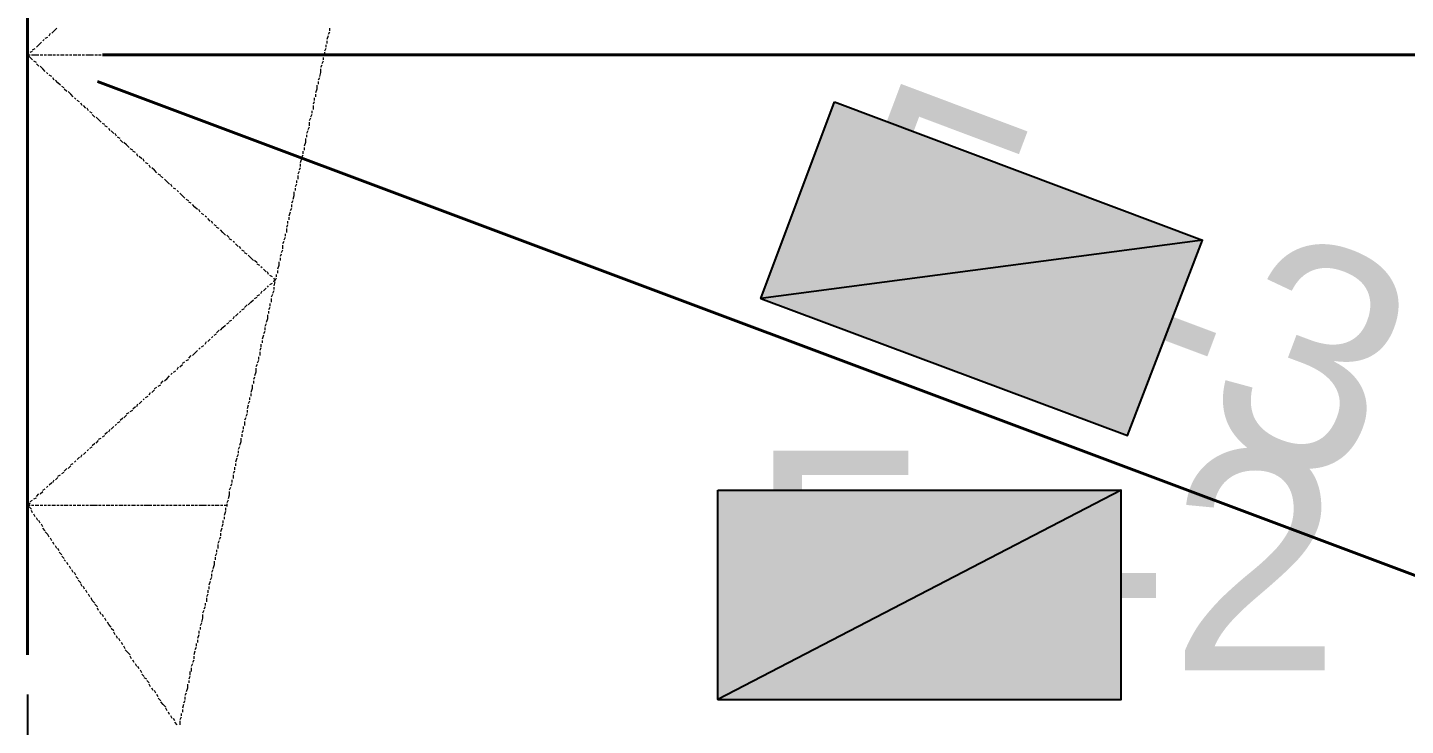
# Model space of a CAD drawing. Extents: x 0 to 604, y 0 to 420.
# Drawn here: x 79.82 to 102.81, y 309.04 to 320.69 of the extents above; entities that cross this region are included whole.
import ezdxf

# ---------------------------------------------------------------- set-up
doc = ezdxf.new("R2010")
doc.units = 0
doc.styles.add('TEYPDFCAD_TEXT', font='arial.ttf')

msp = doc.modelspace()

# ---------------------------------------------------------------- hatches: boundary and pattern name
at = {"true_color": 0xffffff}
h = msp.add_hatch(color=0, dxfattribs=at)
h.paths.add_polyline_path([(93.281, 319.447), (99.42, 317.14), (92.054, 316.166)])
h.paths.add_polyline_path([(99.42, 317.14), (92.054, 316.166), (98.171, 313.88)])
h = msp.add_hatch(color=0, dxfattribs=at)
h.paths.add_polyline_path([(91.334, 312.97), (98.065, 312.97), (91.334, 309.478)])
h.paths.add_polyline_path([(98.065, 312.97), (91.334, 309.478), (98.065, 309.478)])

# ---------------------------------------------------------------- linework, layer by layer
at = {"color": 7, "lineweight": 40}
for p, q in [((79.819, 397.743), (79.819, 310.219)), ((108.564, 320.23), (81.068, 320.23)), ((80.984, 319.786), (108.648, 309.414))]:
    msp.add_line(p, q, dxfattribs=at)
at = {"color": 7, "lineweight": 25}
for p, q in [((79.819, 333.565), (79.819, 313.563)), ((79.819, 312.081), (79.819, 311.065)), ((79.819, 309.562), (79.819, 296.164))]:
    msp.add_line(p, q, dxfattribs=at)
at = {"color": 7, "lineweight": 5}
for p, q in [((79.819, 320.675), (79.819, 320.611)), ((79.819, 320.59), (79.819, 320.548)), ((79.819, 320.527), (79.819, 320.485)), ((79.819, 320.463), (79.819, 320.421)), ((80.073, 320.463), (80.095, 320.485)), ((80.116, 320.506), (80.158, 320.527)), ((80.179, 320.548), (80.2, 320.59)), ((80.222, 320.59), (80.264, 320.633)), ((80.264, 320.633), (80.306, 320.675)), ((84.836, 320.548), (84.815, 320.485)), ((84.815, 320.463), (84.815, 320.421)), ((84.857, 320.611), (84.836, 320.569)), ((84.857, 320.675), (84.857, 320.633)), ((79.819, 320.4), (79.819, 320.336)), ((79.819, 320.315), (79.819, 320.273)), ((79.819, 320.23), (79.841, 320.252)), ((79.819, 320.252), (79.819, 320.209)), ((79.819, 320.23), (79.862, 320.23)), ((79.862, 320.188), (79.819, 320.23)), ((79.862, 320.273), (79.904, 320.294)), ((79.883, 320.23), (79.947, 320.23)), ((79.904, 320.315), (79.947, 320.336)), ((79.947, 320.23), (80.01, 320.23)), ((79.968, 320.358), (80.01, 320.4)), ((80.01, 320.4), (80.052, 320.442)), ((80.031, 320.23), (80.073, 320.23)), ((80.095, 320.23), (80.137, 320.23)), ((80.158, 320.23), (80.222, 320.23)), ((80.243, 320.23), (80.285, 320.23)), ((80.306, 320.23), (80.349, 320.23)), ((80.37, 320.23), (80.433, 320.23)), ((80.454, 320.23), (80.497, 320.23)), ((80.518, 320.23), (80.56, 320.23)), ((80.581, 320.23), (80.645, 320.23)), ((80.666, 320.23), (80.708, 320.23)), ((80.73, 320.23), (80.772, 320.23)), ((80.793, 320.23), (80.857, 320.23)), ((80.857, 320.23), (80.92, 320.23)), ((80.941, 320.23), (80.984, 320.23)), ((81.005, 320.23), (81.047, 320.23)), ((81.068, 320.23), (81.132, 320.23)), ((81.153, 320.23), (81.195, 320.23)), ((81.216, 320.23), (81.259, 320.23)), ((81.28, 320.23), (81.343, 320.23)), ((81.365, 320.23), (81.407, 320.23)), ((81.428, 320.23), (81.47, 320.23)), ((81.492, 320.23), (81.555, 320.23)), ((81.576, 320.23), (81.619, 320.23)), ((81.64, 320.23), (81.682, 320.23)), ((81.703, 320.23), (81.767, 320.23)), ((81.767, 320.23), (81.83, 320.23)), ((81.851, 320.23), (81.894, 320.23)), ((81.915, 320.23), (81.957, 320.23)), ((81.978, 320.23), (82.042, 320.23)), ((82.063, 320.23), (82.105, 320.23)), ((82.127, 320.23), (82.169, 320.23)), ((82.19, 320.23), (82.254, 320.23)), ((82.275, 320.23), (82.317, 320.23)), ((82.338, 320.23), (82.381, 320.23)), ((82.402, 320.23), (82.465, 320.23)), ((82.486, 320.23), (82.529, 320.23)), ((82.55, 320.23), (82.592, 320.23)), ((82.613, 320.23), (82.677, 320.23)), ((82.677, 320.23), (82.74, 320.23)), ((82.762, 320.23), (82.804, 320.23)), ((82.825, 320.23), (82.867, 320.23)), ((82.889, 320.23), (82.952, 320.23)), ((82.973, 320.23), (83.016, 320.23)), ((83.037, 320.23), (83.079, 320.23)), ((83.1, 320.23), (83.164, 320.23)), ((83.185, 320.23), (83.227, 320.23)), ((83.248, 320.23), (83.291, 320.23)), ((83.312, 320.23), (83.375, 320.23)), ((83.397, 320.23), (83.439, 320.23)), ((83.46, 320.23), (83.502, 320.23)), ((83.524, 320.23), (83.587, 320.23)), ((83.587, 320.23), (83.651, 320.23)), ((83.672, 320.23), (83.714, 320.23)), ((83.735, 320.23), (83.778, 320.23)), ((83.799, 320.23), (83.862, 320.23)), ((83.883, 320.23), (83.926, 320.23)), ((83.947, 320.23), (83.989, 320.23)), ((84.01, 320.23), (84.074, 320.23)), ((84.095, 320.23), (84.137, 320.23)), ((84.159, 320.23), (84.201, 320.23)), ((84.222, 320.23), (84.286, 320.23)), ((84.307, 320.23), (84.349, 320.23)), ((84.37, 320.23), (84.413, 320.23)), ((84.434, 320.23), (84.497, 320.23)), ((84.497, 320.23), (84.561, 320.23)), ((84.582, 320.23), (84.624, 320.23)), ((84.645, 320.23), (84.688, 320.23)), ((84.709, 320.23), (84.772, 320.23)), ((84.794, 320.336), (84.772, 320.294)), ((84.772, 320.273), (84.772, 320.209)), ((84.794, 320.4), (84.794, 320.358)), ((79.819, 320.188), (79.819, 320.125)), ((79.819, 320.103), (79.819, 320.061)), ((79.819, 320.04), (79.819, 319.998)), ((79.904, 320.146), (79.862, 320.188)), ((79.968, 320.103), (79.925, 320.125)), ((80.01, 320.04), (79.968, 320.082)), ((80.073, 319.998), (80.031, 320.04)), ((84.73, 320.061), (84.709, 320.019)), ((84.751, 320.125), (84.73, 320.082)), ((84.751, 320.188), (84.751, 320.146)), ((79.819, 319.976), (79.819, 319.913)), ((79.819, 319.892), (79.819, 319.849)), ((79.819, 319.828), (79.819, 319.786)), ((80.116, 319.955), (80.073, 319.998)), ((80.158, 319.913), (80.137, 319.934)), ((80.222, 319.871), (80.179, 319.892)), ((80.264, 319.807), (80.243, 319.849)), ((80.327, 319.765), (80.285, 319.807)), ((84.688, 319.849), (84.667, 319.807)), ((84.667, 319.786), (84.667, 319.744)), ((84.709, 319.934), (84.688, 319.871)), ((84.709, 319.998), (84.709, 319.934)), ((79.819, 319.765), (79.819, 319.701)), ((79.819, 319.68), (79.819, 319.638)), ((79.819, 319.617), (79.819, 319.574)), ((79.819, 319.553), (79.819, 319.511)), ((80.37, 319.723), (80.327, 319.765)), ((80.433, 319.68), (80.391, 319.701)), ((80.476, 319.617), (80.433, 319.659)), ((80.539, 319.574), (80.497, 319.617)), ((80.581, 319.532), (80.539, 319.574)), ((84.645, 319.659), (84.624, 319.596)), ((84.624, 319.574), (84.624, 319.532)), ((84.645, 319.723), (84.645, 319.659)), ((79.819, 319.49), (79.819, 319.426)), ((79.819, 319.405), (79.819, 319.363)), ((79.819, 319.341), (79.819, 319.299)), ((80.624, 319.49), (80.603, 319.511)), ((80.687, 319.447), (80.645, 319.468)), ((80.73, 319.384), (80.708, 319.426)), ((80.793, 319.341), (80.751, 319.384)), ((80.835, 319.299), (80.814, 319.341)), ((84.603, 319.447), (84.582, 319.405)), ((84.582, 319.384), (84.582, 319.32)), ((84.603, 319.511), (84.603, 319.468)), ((79.819, 319.278), (79.819, 319.214)), ((79.819, 319.193), (79.819, 319.151)), ((79.819, 319.13), (79.819, 319.087)), ((80.899, 319.257), (80.857, 319.278)), ((80.941, 319.193), (80.899, 319.236)), ((81.005, 319.151), (80.962, 319.193)), ((81.047, 319.109), (81.005, 319.151)), ((81.111, 319.066), (81.068, 319.087)), ((84.54, 319.172), (84.518, 319.13)), ((84.518, 319.109), (84.518, 319.045)), ((84.561, 319.236), (84.54, 319.193)), ((84.561, 319.299), (84.561, 319.257)), ((79.819, 319.066), (79.819, 319.003)), ((79.819, 318.982), (79.819, 318.939)), ((79.819, 318.918), (79.819, 318.876)), ((79.819, 318.855), (79.819, 318.791)), ((81.153, 319.024), (81.111, 319.045)), ((81.195, 318.961), (81.174, 319.003)), ((81.259, 318.918), (81.216, 318.961)), ((81.301, 318.876), (81.28, 318.918)), ((81.365, 318.834), (81.322, 318.855)), ((84.497, 318.961), (84.476, 318.918)), ((84.476, 318.897), (84.476, 318.855)), ((84.518, 319.024), (84.497, 318.982)), ((79.819, 318.77), (79.819, 318.728)), ((79.819, 318.706), (79.819, 318.664)), ((79.819, 318.643), (79.819, 318.601)), ((81.407, 318.77), (81.365, 318.812)), ((81.47, 318.728), (81.428, 318.77)), ((81.513, 318.685), (81.47, 318.728)), ((81.576, 318.643), (81.534, 318.664)), ((81.619, 318.601), (81.576, 318.622)), ((84.413, 318.622), (84.413, 318.579)), ((84.455, 318.77), (84.434, 318.706)), ((84.434, 318.685), (84.434, 318.643)), ((84.455, 318.834), (84.455, 318.77)), ((79.819, 318.579), (79.819, 318.516)), ((79.819, 318.495), (79.819, 318.452)), ((79.819, 318.431), (79.819, 318.389)), ((81.661, 318.537), (81.64, 318.579)), ((81.724, 318.495), (81.682, 318.537)), ((81.767, 318.452), (81.746, 318.495)), ((81.83, 318.41), (81.788, 318.431)), ((84.391, 318.495), (84.37, 318.431)), ((84.37, 318.41), (84.37, 318.368)), ((84.413, 318.558), (84.391, 318.516)), ((79.819, 318.368), (79.819, 318.304)), ((79.819, 318.283), (79.819, 318.241)), ((79.819, 318.22), (79.819, 318.177)), ((81.873, 318.347), (81.851, 318.389)), ((81.936, 318.304), (81.894, 318.347)), ((81.978, 318.262), (81.936, 318.304)), ((82.042, 318.22), (82, 318.241)), ((82.084, 318.177), (82.042, 318.199)), ((84.349, 318.283), (84.328, 318.241)), ((84.328, 318.22), (84.328, 318.156)), ((84.37, 318.347), (84.349, 318.304)), ((79.819, 318.156), (79.819, 318.093)), ((79.819, 318.072), (79.819, 318.029)), ((79.819, 318.008), (79.819, 317.966)), ((79.819, 317.944), (79.819, 317.881)), ((82.148, 318.114), (82.105, 318.156)), ((82.19, 318.072), (82.148, 318.114)), ((82.232, 318.029), (82.211, 318.072)), ((82.296, 317.987), (82.254, 318.008)), ((82.338, 317.944), (82.317, 317.966)), ((84.264, 317.944), (84.264, 317.881)), ((84.307, 318.072), (84.286, 318.029)), ((84.286, 318.008), (84.286, 317.966)), ((84.307, 318.135), (84.307, 318.093)), ((79.819, 317.86), (79.819, 317.817)), ((79.819, 317.796), (79.819, 317.754)), ((79.819, 317.733), (79.819, 317.69)), ((82.402, 317.881), (82.359, 317.923)), ((82.444, 317.839), (82.402, 317.881)), ((82.508, 317.796), (82.465, 317.817)), ((82.55, 317.754), (82.508, 317.775)), ((82.613, 317.69), (82.571, 317.733)), ((84.243, 317.796), (84.222, 317.754)), ((84.222, 317.733), (84.222, 317.69)), ((84.264, 317.881), (84.243, 317.817)), ((79.819, 317.669), (79.819, 317.606)), ((79.819, 317.585), (79.819, 317.542)), ((79.819, 317.521), (79.819, 317.479)), ((82.656, 317.648), (82.613, 317.69)), ((82.698, 317.606), (82.677, 317.648)), ((82.762, 317.563), (82.719, 317.585)), ((82.804, 317.521), (82.783, 317.542)), ((82.867, 317.458), (82.825, 317.5)), ((84.201, 317.606), (84.18, 317.542)), ((84.18, 317.521), (84.18, 317.479)), ((84.222, 317.669), (84.201, 317.627)), ((79.819, 317.458), (79.819, 317.394)), ((79.819, 317.373), (79.819, 317.331)), ((79.819, 317.31), (79.819, 317.267)), ((79.819, 317.246), (79.819, 317.183)), ((82.91, 317.415), (82.889, 317.458)), ((82.973, 317.373), (82.931, 317.394)), ((83.016, 317.331), (82.973, 317.352)), ((83.079, 317.267), (83.037, 317.31)), ((83.121, 317.225), (83.079, 317.267)), ((84.116, 317.246), (84.116, 317.204)), ((84.159, 317.394), (84.137, 317.352)), ((84.137, 317.331), (84.137, 317.267)), ((84.159, 317.458), (84.159, 317.415)), ((79.819, 317.161), (79.819, 317.119)), ((79.819, 317.098), (79.819, 317.055)), ((79.819, 317.034), (79.819, 316.971)), ((83.185, 317.183), (83.143, 317.225)), ((83.227, 317.14), (83.185, 317.161)), ((83.27, 317.098), (83.248, 317.119)), ((83.333, 317.034), (83.291, 317.077)), ((83.375, 316.992), (83.354, 317.034)), ((84.095, 317.119), (84.074, 317.077)), ((84.074, 317.055), (84.074, 316.992)), ((84.116, 317.183), (84.095, 317.14)), ((79.819, 316.95), (79.819, 316.907)), ((79.819, 316.886), (79.819, 316.844)), ((79.819, 316.823), (79.819, 316.78)), ((83.439, 316.95), (83.397, 316.971)), ((83.481, 316.907), (83.439, 316.928)), ((83.545, 316.844), (83.502, 316.886)), ((83.587, 316.801), (83.545, 316.844)), ((83.651, 316.759), (83.608, 316.801)), ((84.053, 316.907), (84.032, 316.865)), ((84.032, 316.844), (84.032, 316.801)), ((84.074, 316.971), (84.053, 316.928)), ((79.819, 316.759), (79.819, 316.696)), ((79.819, 316.675), (79.819, 316.632)), ((79.819, 316.611), (79.819, 316.569)), ((83.693, 316.717), (83.651, 316.738)), ((83.735, 316.675), (83.714, 316.696)), ((83.799, 316.611), (83.756, 316.653)), ((83.841, 316.569), (83.82, 316.611)), ((83.968, 316.569), (83.968, 316.526)), ((84.01, 316.717), (83.989, 316.653)), ((83.989, 316.632), (83.989, 316.59)), ((84.01, 316.78), (84.01, 316.717)), ((79.819, 316.548), (79.819, 316.484)), ((79.819, 316.463), (79.819, 316.42)), ((79.819, 316.399), (79.819, 316.357)), ((79.819, 316.336), (79.819, 316.272)), ((83.756, 316.293), (83.799, 316.336)), ((83.82, 316.357), (83.841, 316.378)), ((83.905, 316.526), (83.862, 316.548)), ((83.862, 316.399), (83.905, 316.42)), ((83.947, 316.484), (83.926, 316.505)), ((83.926, 316.442), (83.947, 316.484)), ((83.947, 316.442), (83.926, 316.378)), ((83.926, 316.357), (83.926, 316.315)), ((83.968, 316.505), (83.947, 316.463)), ((79.819, 316.251), (79.819, 316.209)), ((79.819, 316.188), (79.819, 316.145)), ((79.819, 316.124), (79.819, 316.061)), ((83.502, 316.061), (83.545, 316.103)), ((83.545, 316.103), (83.587, 316.145)), ((83.608, 316.166), (83.651, 316.188)), ((83.651, 316.209), (83.693, 316.23)), ((83.714, 316.251), (83.735, 316.293)), ((83.905, 316.23), (83.883, 316.188)), ((83.883, 316.166), (83.883, 316.103)), ((83.926, 316.293), (83.905, 316.251)), ((79.819, 316.039), (79.819, 315.997)), ((79.819, 315.976), (79.819, 315.934)), ((79.819, 315.913), (79.819, 315.87)), ((83.248, 315.828), (83.27, 315.87)), ((83.291, 315.87), (83.333, 315.913)), ((83.354, 315.934), (83.375, 315.955)), ((83.397, 315.976), (83.439, 315.997)), ((83.439, 316.018), (83.481, 316.061)), ((83.82, 315.891), (83.82, 315.828)), ((83.862, 316.018), (83.841, 315.976)), ((83.841, 315.955), (83.841, 315.913)), ((83.862, 316.082), (83.862, 316.039)), ((79.819, 315.849), (79.819, 315.786)), ((79.819, 315.764), (79.819, 315.722)), ((79.819, 315.701), (79.819, 315.658)), ((79.819, 315.637), (79.819, 315.574)), ((82.973, 315.595), (83.016, 315.637)), ((83.037, 315.637), (83.079, 315.68)), ((83.079, 315.68), (83.121, 315.722)), ((83.143, 315.743), (83.185, 315.764)), ((83.185, 315.786), (83.227, 315.807)), ((83.799, 315.743), (83.778, 315.701)), ((83.778, 315.68), (83.778, 315.637)), ((83.82, 315.828), (83.799, 315.764)), ((79.819, 315.553), (79.819, 315.51)), ((79.819, 315.489), (79.819, 315.447)), ((79.819, 315.426), (79.819, 315.362)), ((82.783, 315.404), (82.804, 315.447)), ((82.825, 315.447), (82.867, 315.489)), ((82.889, 315.51), (82.91, 315.531)), ((82.931, 315.553), (82.973, 315.574)), ((83.714, 315.404), (83.714, 315.362)), ((83.756, 315.553), (83.735, 315.489)), ((83.735, 315.468), (83.735, 315.426)), ((83.778, 315.616), (83.756, 315.574)), ((79.819, 315.341), (79.819, 315.299)), ((79.819, 315.277), (79.819, 315.235)), ((79.819, 315.214), (79.819, 315.151)), ((82.508, 315.172), (82.55, 315.214)), ((82.571, 315.214), (82.613, 315.256)), ((82.613, 315.256), (82.656, 315.299)), ((82.677, 315.32), (82.698, 315.341)), ((82.719, 315.362), (82.762, 315.383)), ((83.672, 315.193), (83.672, 315.151)), ((83.714, 315.341), (83.693, 315.299)), ((83.693, 315.277), (83.693, 315.214)), ((79.819, 315.129), (79.819, 315.087)), ((79.819, 315.066), (79.819, 315.024)), ((79.819, 315.002), (79.819, 314.96)), ((82.254, 314.939), (82.296, 314.96)), ((82.317, 314.981), (82.338, 315.024)), ((82.359, 315.024), (82.402, 315.066)), ((82.402, 315.087), (82.444, 315.108)), ((82.465, 315.129), (82.508, 315.151)), ((83.651, 315.066), (83.629, 315.024)), ((83.629, 315.002), (83.629, 314.939)), ((83.672, 315.129), (83.651, 315.087)), ((79.819, 314.939), (79.819, 314.875)), ((79.819, 314.854), (79.819, 314.812)), ((79.819, 314.791), (79.819, 314.748)), ((79.819, 314.727), (79.819, 314.664)), ((82, 314.706), (82.042, 314.727)), ((82.042, 314.748), (82.084, 314.791)), ((82.105, 314.791), (82.148, 314.833)), ((82.148, 314.833), (82.19, 314.875)), ((82.211, 314.896), (82.232, 314.918)), ((83.566, 314.727), (83.566, 314.664)), ((83.608, 314.854), (83.587, 314.812)), ((83.587, 314.791), (83.587, 314.748)), ((83.629, 314.939), (83.608, 314.875)), ((79.819, 314.642), (79.819, 314.6)), ((79.819, 314.579), (79.819, 314.537)), ((79.819, 314.515), (79.819, 314.452)), ((81.746, 314.473), (81.767, 314.494)), ((81.788, 314.515), (81.83, 314.537)), ((81.851, 314.558), (81.873, 314.6)), ((81.894, 314.6), (81.936, 314.642)), ((81.936, 314.664), (81.978, 314.685)), ((83.524, 314.515), (83.524, 314.473)), ((83.566, 314.664), (83.545, 314.6)), ((83.545, 314.579), (83.545, 314.537)), ((79.819, 314.431), (79.819, 314.389)), ((79.819, 314.367), (79.819, 314.325)), ((79.819, 314.304), (79.819, 314.24)), ((81.47, 314.24), (81.513, 314.262)), ((81.534, 314.283), (81.576, 314.304)), ((81.576, 314.325), (81.619, 314.367)), ((81.64, 314.367), (81.661, 314.41)), ((81.682, 314.41), (81.724, 314.452)), ((83.502, 314.389), (83.481, 314.325)), ((83.481, 314.304), (83.481, 314.262)), ((83.524, 314.452), (83.502, 314.41)), ((79.819, 314.24), (79.819, 314.177)), ((79.819, 314.156), (79.819, 314.113)), ((79.819, 314.092), (79.819, 314.05)), ((79.819, 314.029), (79.819, 313.965)), ((81.216, 313.986), (81.259, 314.029)), ((81.28, 314.05), (81.301, 314.071)), ((81.322, 314.092), (81.365, 314.113)), ((81.365, 314.134), (81.407, 314.177)), ((81.428, 314.177), (81.47, 314.219)), ((83.418, 314.029), (83.418, 313.986)), ((83.46, 314.177), (83.439, 314.134)), ((83.439, 314.113), (83.439, 314.05)), ((83.481, 314.24), (83.46, 314.198)), ((79.819, 313.944), (79.819, 313.902)), ((79.819, 313.88), (79.819, 313.838)), ((79.819, 313.817), (79.819, 313.753)), ((80.962, 313.753), (81.005, 313.796)), ((81.005, 313.817), (81.047, 313.838)), ((81.068, 313.859), (81.111, 313.88)), ((81.111, 313.902), (81.153, 313.944)), ((81.174, 313.944), (81.195, 313.986)), ((83.375, 313.838), (83.375, 313.775)), ((83.418, 313.965), (83.397, 313.923)), ((83.397, 313.902), (83.397, 313.859)), ((79.819, 313.732), (79.819, 313.69)), ((79.819, 313.669), (79.819, 313.627)), ((79.819, 313.605), (79.819, 313.542)), ((80.708, 313.521), (80.73, 313.563)), ((80.751, 313.563), (80.793, 313.605)), ((80.814, 313.627), (80.835, 313.648)), ((80.857, 313.669), (80.899, 313.69)), ((80.899, 313.711), (80.941, 313.753)), ((83.333, 313.563), (83.312, 313.521)), ((83.354, 313.69), (83.333, 313.648)), ((83.333, 313.627), (83.333, 313.584)), ((83.375, 313.775), (83.354, 313.711)), ((79.819, 313.521), (79.819, 313.478)), ((79.819, 313.457), (79.819, 313.415)), ((79.819, 313.394), (79.819, 313.33)), ((80.497, 313.33), (80.539, 313.372)), ((80.539, 313.394), (80.581, 313.415)), ((80.603, 313.436), (80.624, 313.457)), ((80.645, 313.478), (80.687, 313.521)), ((83.27, 313.351), (83.27, 313.309)), ((83.312, 313.5), (83.291, 313.436)), ((83.291, 313.415), (83.291, 313.372)), ((79.819, 313.33), (79.819, 313.267)), ((79.819, 313.245), (79.819, 313.203)), ((79.819, 313.182), (79.819, 313.14)), ((79.819, 313.118), (79.819, 313.055)), ((80.243, 313.097), (80.264, 313.14)), ((80.285, 313.14), (80.327, 313.182)), ((80.327, 313.203), (80.37, 313.224)), ((80.391, 313.245), (80.433, 313.267)), ((80.433, 313.288), (80.476, 313.33)), ((83.227, 313.14), (83.227, 313.097)), ((83.27, 313.288), (83.248, 313.245)), ((83.248, 313.224), (83.248, 313.161)), ((79.819, 313.034), (79.819, 312.991)), ((79.819, 312.97), (79.819, 312.928)), ((79.819, 312.907), (79.819, 312.843)), ((79.968, 312.865), (80.01, 312.907)), ((80.031, 312.907), (80.073, 312.949)), ((80.073, 312.97), (80.116, 312.991)), ((80.137, 313.013), (80.158, 313.034)), ((80.179, 313.055), (80.222, 313.097)), ((83.185, 312.886), (83.164, 312.822)), ((83.206, 313.013), (83.185, 312.97)), ((83.185, 312.949), (83.185, 312.886)), ((83.227, 313.076), (83.206, 313.034)), ((79.819, 312.822), (79.819, 312.78)), ((79.819, 312.716), (79.862, 312.759)), ((79.819, 312.759), (79.819, 312.716)), ((79.841, 312.695), (79.819, 312.716)), ((79.819, 312.716), (79.862, 312.716)), ((79.883, 312.653), (79.841, 312.695)), ((79.862, 312.78), (79.904, 312.801)), ((79.883, 312.716), (79.925, 312.716)), ((79.925, 312.822), (79.968, 312.843)), ((79.947, 312.716), (80.01, 312.716)), ((80.031, 312.716), (80.073, 312.716)), ((80.095, 312.716), (80.137, 312.716)), ((80.158, 312.716), (80.2, 312.716)), ((80.222, 312.716), (80.285, 312.716)), ((80.306, 312.716), (80.349, 312.716)), ((80.37, 312.716), (80.412, 312.716)), ((80.433, 312.716), (80.497, 312.716)), ((80.518, 312.716), (80.56, 312.716)), ((80.581, 312.716), (80.624, 312.716)), ((80.645, 312.716), (80.708, 312.716)), ((80.73, 312.716), (80.772, 312.716)), ((80.793, 312.716), (80.835, 312.716)), ((80.857, 312.716), (80.92, 312.716)), ((80.92, 312.716), (80.984, 312.716)), ((81.005, 312.716), (81.047, 312.716)), ((81.068, 312.716), (81.111, 312.716)), ((81.132, 312.716), (81.195, 312.716)), ((81.216, 312.716), (81.259, 312.716)), ((81.28, 312.716), (81.322, 312.716)), ((81.343, 312.716), (81.407, 312.716)), ((81.428, 312.716), (81.47, 312.716)), ((81.492, 312.716), (81.534, 312.716)), ((81.555, 312.716), (81.619, 312.716)), ((81.64, 312.716), (81.682, 312.716)), ((81.703, 312.716), (81.746, 312.716)), ((81.767, 312.716), (81.83, 312.716)), ((81.83, 312.716), (81.894, 312.716)), ((81.915, 312.716), (81.957, 312.716)), ((81.978, 312.716), (82.021, 312.716)), ((82.042, 312.716), (82.105, 312.716)), ((82.127, 312.716), (82.169, 312.716)), ((82.19, 312.716), (82.232, 312.716)), ((82.254, 312.716), (82.317, 312.716)), ((82.338, 312.716), (82.381, 312.716)), ((82.402, 312.716), (82.444, 312.716)), ((82.465, 312.716), (82.529, 312.716)), ((82.55, 312.716), (82.592, 312.716)), ((82.613, 312.716), (82.656, 312.716)), ((82.677, 312.716), (82.74, 312.716)), ((82.74, 312.716), (82.804, 312.716)), ((82.825, 312.716), (82.867, 312.716)), ((82.889, 312.716), (82.931, 312.716)), ((82.952, 312.716), (83.016, 312.716)), ((83.037, 312.716), (83.079, 312.716)), ((83.1, 312.716), (83.143, 312.716)), ((83.121, 312.674), (83.121, 312.632)), ((83.164, 312.801), (83.143, 312.759)), ((83.143, 312.738), (83.143, 312.695)), ((79.904, 312.589), (79.883, 312.632)), ((79.947, 312.526), (79.925, 312.568)), ((79.989, 312.462), (79.968, 312.505)), ((80.031, 312.42), (80.01, 312.462)), ((83.079, 312.462), (83.079, 312.42)), ((83.121, 312.61), (83.1, 312.547)), ((83.1, 312.526), (83.1, 312.483)), ((80.073, 312.356), (80.052, 312.399)), ((80.116, 312.293), (80.073, 312.335)), ((80.158, 312.229), (80.116, 312.272)), ((80.179, 312.187), (80.158, 312.229)), ((83.037, 312.187), (83.016, 312.145)), ((83.058, 312.335), (83.037, 312.272)), ((83.037, 312.251), (83.037, 312.208)), ((83.079, 312.399), (83.058, 312.356)), ((80.222, 312.124), (80.2, 312.166)), ((80.264, 312.06), (80.243, 312.103)), ((80.306, 311.997), (80.285, 312.039)), ((80.349, 311.954), (80.327, 311.997)), ((82.973, 311.976), (82.973, 311.933)), ((83.016, 312.124), (82.994, 312.081)), ((82.994, 312.06), (82.994, 311.997)), ((80.391, 311.891), (80.349, 311.933)), ((80.433, 311.827), (80.391, 311.87)), ((80.454, 311.785), (80.433, 311.806)), ((80.497, 311.721), (80.476, 311.764)), ((82.931, 311.785), (82.931, 311.721)), ((82.973, 311.912), (82.952, 311.87)), ((82.952, 311.849), (82.952, 311.806)), ((80.539, 311.658), (80.518, 311.7)), ((80.581, 311.594), (80.56, 311.637)), ((80.624, 311.552), (80.603, 311.594)), ((80.666, 311.489), (80.624, 311.531)), ((82.889, 311.51), (82.867, 311.467)), ((82.91, 311.637), (82.889, 311.594)), ((82.889, 311.573), (82.889, 311.531)), ((82.931, 311.721), (82.91, 311.658)), ((80.708, 311.425), (80.666, 311.467)), ((80.73, 311.362), (80.708, 311.404)), ((80.772, 311.319), (80.751, 311.362)), ((80.814, 311.256), (80.793, 311.298)), ((82.825, 311.298), (82.825, 311.256)), ((82.867, 311.446), (82.846, 311.383)), ((82.846, 311.362), (82.846, 311.319)), ((80.857, 311.192), (80.835, 311.235)), ((80.899, 311.129), (80.878, 311.171)), ((80.941, 311.086), (80.899, 311.129)), ((80.984, 311.023), (80.941, 311.065)), ((82.783, 311.086), (82.783, 311.044)), ((82.825, 311.235), (82.804, 311.192)), ((82.804, 311.171), (82.804, 311.108)), ((81.005, 310.959), (80.984, 311.002)), ((81.047, 310.896), (81.026, 310.938)), ((81.089, 310.854), (81.068, 310.896)), ((81.132, 310.79), (81.111, 310.832)), ((82.74, 310.832), (82.719, 310.769)), ((82.762, 310.959), (82.74, 310.917)), ((82.74, 310.896), (82.74, 310.832)), ((82.783, 311.023), (82.762, 310.981)), ((81.174, 310.727), (81.153, 310.769)), ((81.216, 310.684), (81.174, 310.727)), ((81.259, 310.621), (81.216, 310.663)), ((81.28, 310.557), (81.259, 310.6)), ((82.677, 310.621), (82.677, 310.579)), ((82.719, 310.748), (82.698, 310.705)), ((82.698, 310.684), (82.698, 310.642)), ((81.322, 310.494), (81.301, 310.536)), ((81.365, 310.452), (81.343, 310.494)), ((81.407, 310.388), (81.386, 310.43)), ((81.449, 310.324), (81.428, 310.367)), ((82.635, 310.346), (82.613, 310.303)), ((82.635, 310.409), (82.635, 310.367)), ((82.677, 310.557), (82.656, 310.494)), ((82.656, 310.473), (82.656, 310.43)), ((81.492, 310.261), (81.449, 310.303)), ((81.534, 310.219), (81.492, 310.261)), ((81.555, 310.155), (81.534, 310.197)), ((81.597, 310.092), (81.576, 310.134)), ((82.592, 310.134), (82.571, 310.092)), ((82.613, 310.282), (82.592, 310.219)), ((82.592, 310.197), (82.592, 310.155)), ((81.64, 310.028), (81.619, 310.07)), ((81.682, 309.986), (81.661, 310.028)), ((81.724, 309.922), (81.703, 309.965)), ((81.767, 309.859), (81.724, 309.901)), ((82.529, 309.943), (82.529, 309.88)), ((82.571, 310.07), (82.55, 310.028)), ((82.55, 310.007), (82.55, 309.943)), ((81.809, 309.817), (81.767, 309.838)), ((81.851, 309.753), (81.809, 309.795)), ((81.873, 309.69), (81.851, 309.732)), ((81.915, 309.626), (81.894, 309.668)), ((82.486, 309.668), (82.465, 309.605)), ((82.486, 309.732), (82.486, 309.668)), ((82.529, 309.859), (82.508, 309.817)), ((82.508, 309.795), (82.508, 309.753)), ((81.957, 309.584), (81.936, 309.626)), ((82, 309.52), (81.978, 309.562)), ((82.042, 309.457), (82, 309.499)), ((82.084, 309.393), (82.042, 309.435)), ((82.444, 309.457), (82.423, 309.414)), ((82.465, 309.584), (82.444, 309.541)), ((82.444, 309.52), (82.444, 309.478)), ((82.127, 309.351), (82.084, 309.393)), ((82.148, 309.287), (82.127, 309.33)), ((82.19, 309.224), (82.169, 309.266)), ((82.232, 309.16), (82.211, 309.203)), ((82.381, 309.245), (82.381, 309.203)), ((82.423, 309.393), (82.402, 309.33)), ((82.402, 309.308), (82.402, 309.266)), ((82.275, 309.118), (82.254, 309.16)), ((82.317, 309.055), (82.275, 309.097)), ((82.381, 309.182), (82.359, 309.139)), ((82.359, 309.118), (82.359, 309.055))]:
    msp.add_line(p, q, dxfattribs=at)
at = {"color": 0, "lineweight": 0, "true_color": 0xffffff}
for p, q in [((92.054, 316.166), (98.171, 313.88)), ((91.334, 309.478), (98.065, 309.478))]:
    msp.add_line(p, q, dxfattribs=at)
at = {"color": 0, "true_color": 0xffffff}
for points in [[(93.281, 319.447), (99.42, 317.14), (92.054, 316.166)], [(99.42, 317.14), (92.054, 316.166), (98.171, 313.88)], [(91.334, 312.97), (98.065, 312.97), (91.334, 309.478)], [(98.065, 312.97), (91.334, 309.478), (98.065, 309.478)]]:
    msp.add_lwpolyline(points, close=True, dxfattribs=at)

# ---------------------------------------------------------------- texts
at = {"color": 7, "style": 'TEYPDFCAD_TEXT'}
msp.add_text('Гс-3', height=3.6618, rotation=-20.5829, dxfattribs=at).set_placement((92.71, 316.463))
msp.add_text('Гс-2', height=3.6618, dxfattribs=at).set_placement((91.842, 309.965))

doc.saveas('drawing.dxf')
